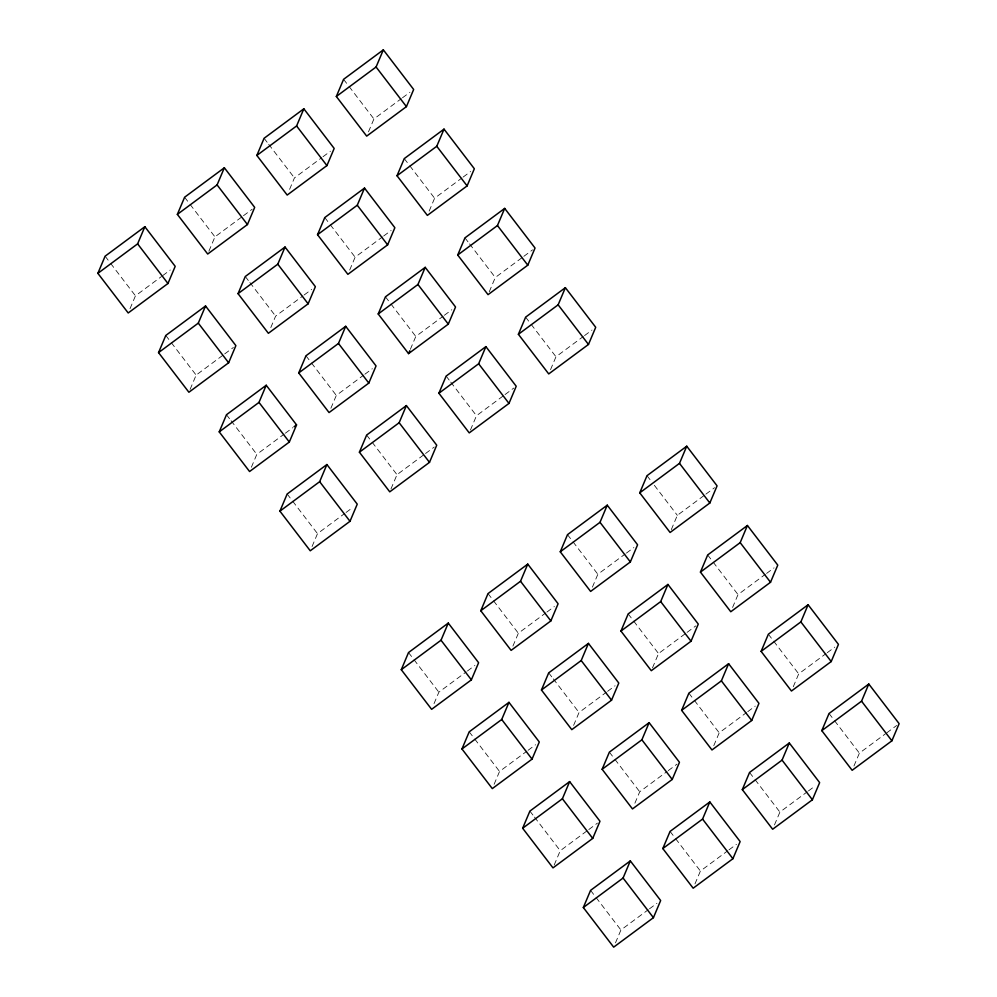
<?xml version="1.0" encoding="UTF-8"?>
<svg xmlns="http://www.w3.org/2000/svg" width="997" height="997" viewBox="0 0 997 997"><rect width="100%" height="100%" fill="white"/><g stroke="black" fill="none" stroke-linecap="round" stroke-linejoin="round"><path stroke-width="0.75" stroke-dasharray="4.99 3.74" d="M130.021 308.684L135.455 295.822L161.539 276.481M208.909 251.157L214.941 236.875L242.271 216.598M190.103 389.391L196.135 375.096L223.465 354.832M289.604 189.355L294.439 177.915L321.757 157.651M270.798 327.577L275.621 316.136L302.951 295.872M368.491 131.828L373.925 118.967L401.255 98.703M251.381 467.232L256.815 454.37L284.145 434.106M349.685 270.05L355.119 257.189L382.437 236.925M330.879 408.272L336.313 395.41L363.631 375.146M429.171 211.102L434.605 198.241L461.935 177.965M312.073 546.506L317.507 533.644L344.825 513.38M410.365 349.324L415.799 336.463L443.129 316.199M390.961 488.979L396.993 474.684L424.311 454.42M489.253 291.797L495.285 277.502L522.615 257.238M470.447 430.019L476.479 415.737L503.809 395.473M550.543 369.638L555.977 356.776L583.295 336.512M434.031 703.62L438.867 692.18L466.197 671.916M512.919 646.093L518.353 633.232L545.683 612.968M494.113 784.315L499.547 771.454L526.877 751.19M592.417 587.133L597.851 574.272L625.169 554.008M573.611 725.367L579.045 712.506L606.363 692.242M671.305 529.619L677.337 515.324L704.667 495.06M554.195 865.022L560.239 850.728L587.557 830.464M652.499 667.84L658.531 653.546L685.861 633.282M634.89 803.208L639.725 791.78L667.043 771.516M732.583 607.46L738.017 594.598L765.347 574.334M615.485 942.863L620.919 930.002L648.237 909.738M713.777 745.681L719.211 732.82L746.541 712.556M694.971 883.915L700.405 871.042L727.735 850.777M793.276 686.734L798.709 673.872L826.027 653.608M774.47 824.955L779.903 812.094L807.221 791.83M853.955 766.008L859.389 753.146L885.473 733.792M162.773 275.558L170.225 270.025M243.505 215.688L252.204 209.233M323.003 156.728L330.456 151.208M402.489 97.781L409.941 92.247M224.699 353.91L233.398 347.467M304.197 294.95L311.65 289.429M383.683 236.002L391.136 230.469M463.169 177.055L470.621 171.521M285.379 433.184L292.831 427.651M364.877 374.224L372.33 368.703M444.363 315.276L451.815 309.743M523.861 256.316L532.548 249.873M346.071 512.458L352.277 507.847M425.557 453.498L434.256 447.055M505.055 394.55L513.742 388.095M584.541 335.59L591.994 330.069M467.431 670.993L474.884 665.473M546.929 612.046L554.382 606.512M626.415 553.086L633.868 547.565M705.901 494.138L714.6 487.695M528.111 750.267L535.563 744.747M607.609 691.32L615.062 685.786M687.095 632.36L695.794 625.917M766.593 573.412L774.046 567.879M588.803 829.541L597.49 823.098M668.289 770.594L676.988 764.138M747.787 711.634L755.24 706.113M827.273 652.686L834.726 647.153M649.483 908.815L656.936 903.282M728.969 849.855L736.422 844.334M808.467 790.908L814.674 786.297M886.719 732.87L896.652 725.504M343.579 79.324L348.177 85.331M349.1 86.527L373.925 118.967M404.271 158.598L408.857 164.605M409.779 165.801L434.605 198.241M464.951 237.872L468.627 242.67M469.55 243.879L495.285 277.502M525.631 317.146L530.23 323.153M531.152 324.349L555.977 356.776M647.003 475.694L650.68 480.492M654.356 485.302L677.337 515.324M707.683 554.955L712.282 560.962M713.191 562.171L738.017 594.598M768.363 634.229L798.709 673.872M829.043 713.503L833.642 719.51M834.564 720.706L859.389 753.146M264.093 138.284L267.769 143.082M268.692 144.291L294.439 177.915M324.773 217.558L329.371 223.552M330.294 224.761L355.119 257.189M385.453 296.819L390.051 302.826M390.974 304.035L415.799 336.463M446.145 376.093L449.821 380.904M450.744 382.1L476.479 415.737M567.505 534.641L572.104 540.648M573.026 541.845L597.851 574.272M628.185 613.915L632.783 619.922M633.706 621.119L658.531 653.546M688.877 693.189L693.476 699.196M694.386 700.393L719.211 732.82M749.557 772.463L754.156 778.458M755.078 779.666L779.903 812.094M184.607 197.232L189.193 203.238M190.115 204.435L214.941 236.875M245.287 276.505L248.963 281.316M249.886 282.512L275.621 316.136M305.967 355.779L310.565 361.786M311.488 362.983L336.313 395.41M366.647 435.053L371.245 441.06M372.168 442.257L396.993 474.684M488.019 593.589L492.618 599.596M493.527 600.805L518.353 633.232M548.699 672.863L552.375 677.673M553.298 678.87L579.045 712.506M609.379 752.137L613.978 758.144M614.9 759.34L639.725 791.78M670.071 831.411L674.657 837.418M675.58 838.614L700.405 871.042M105.109 256.192L109.707 262.199M110.63 263.395L135.455 295.822M165.789 335.453L170.387 341.46M171.31 342.669L196.135 375.096M226.481 414.727L230.157 419.538M231.08 420.734L256.815 454.37M287.161 494.001L291.76 500.008M292.682 501.204L317.507 533.644M408.521 652.549L413.119 658.556M414.042 659.752L438.867 692.18M469.213 731.823L473.812 737.83M474.722 739.026L499.547 771.454M529.893 811.097L533.569 815.895M534.492 817.104L560.239 850.728M590.573 890.371L595.172 896.365M596.094 897.574L620.919 930.002"/><path stroke-width="1.5" d="M97.868 273.34L105.109 256.192L144.852 226.705L175.198 266.349L167.957 283.497L128.202 312.971L97.868 273.34L137.611 243.854L144.852 226.705M177.354 214.38L184.607 197.232L224.35 167.758L254.684 207.388L247.443 224.537L207.7 254.023L177.354 214.38L217.097 184.906L224.35 167.758M158.548 352.614L165.789 335.453L205.544 305.979L235.878 345.623L228.637 362.771L188.894 392.245L158.548 352.614L198.291 323.128L205.544 305.979M256.852 155.432L264.093 138.284L303.836 108.798L334.182 148.441L326.929 165.589L287.186 195.063L256.852 155.432L296.595 125.958L303.836 108.798M238.046 293.654L245.287 276.505L285.03 247.032L315.376 286.662L308.123 303.811L268.38 333.297L238.046 293.654L277.789 264.18L285.03 247.032M336.338 96.472L343.579 79.324L383.334 49.85L413.668 89.481L406.427 106.629L366.684 136.115L336.338 96.472L376.081 66.998L383.334 49.85M219.228 431.875L226.481 414.727L266.224 385.253L296.558 424.896L289.317 442.045L249.574 471.519L219.228 431.875L258.983 402.402L266.224 385.253M317.532 234.706L324.773 217.558L364.516 188.072L394.862 227.715L387.621 244.863L347.878 274.337L317.532 234.706L357.275 205.22L364.516 188.072M298.726 372.928L305.967 355.779L345.71 326.306L376.056 365.936L368.815 383.085L329.06 412.559L298.726 372.928L338.469 343.454L345.71 326.306M397.018 175.746L404.271 158.598L444.014 129.124L474.348 168.755L467.107 185.903L427.364 215.389L397.018 175.746L436.761 146.272L444.014 129.124M279.92 511.149L287.161 494.001L326.904 464.527L357.25 504.158L349.997 521.306L310.254 550.793L279.92 511.149L319.663 481.676L326.904 464.527M378.212 313.968L385.453 296.819L425.208 267.346L455.542 306.989L448.301 324.137L408.558 353.611L378.212 313.968L417.955 284.494L425.208 267.346M359.406 452.202L366.647 435.053L406.39 405.58L436.736 445.21L429.495 462.359L389.752 491.833L359.406 452.202L399.149 422.728L406.39 405.58M408.558 353.611L409.767 350.757M457.71 255.02L464.951 237.872L504.694 208.398L535.04 248.029L527.787 265.177L488.044 294.651L457.71 255.02L497.453 225.546L504.694 208.398M438.892 393.242L446.145 376.093L485.888 346.62L516.222 386.25L508.981 403.411L469.238 432.885L438.892 393.242L478.647 363.768L485.888 346.62M518.39 334.294L525.631 317.146L565.374 287.672L595.72 327.303L588.479 344.451L548.724 373.925L518.39 334.294L558.133 304.82L565.374 287.672M401.28 669.697L408.521 652.549L448.276 623.075L478.61 662.706L471.369 679.854L431.626 709.328L401.28 669.697L441.023 640.224L448.276 623.075M480.778 610.75L488.019 593.589L527.762 564.115L558.108 603.758L550.855 620.907L511.112 650.38L480.778 610.75L520.521 581.263L527.762 564.115M461.96 748.971L469.213 731.823L508.956 702.349L539.29 741.98L532.049 759.128L492.306 788.602L461.96 748.971L501.715 719.498L508.956 702.349M560.264 551.79L567.505 534.641L607.248 505.167L637.594 544.798L630.353 561.947L590.61 591.42L560.264 551.79L600.007 522.316L607.248 505.167M541.458 690.011L548.699 672.863L588.442 643.389L618.788 683.032L611.547 700.181L571.792 729.654L541.458 690.011L581.201 660.537L588.442 643.389M639.75 492.842L647.003 475.694L686.746 446.207L717.08 485.851L709.839 502.999L670.096 532.473L639.75 492.842L679.493 463.356L686.746 446.207M522.652 828.245L529.893 811.097L569.636 781.611L599.982 821.254L592.729 838.402L552.986 867.876L522.652 828.245L562.395 798.759L569.636 781.611M620.944 631.064L628.185 613.915L667.94 584.441L698.274 624.072L691.033 641.221L651.29 670.694L620.944 631.064L660.687 601.59L667.94 584.441M602.138 769.285L609.379 752.137L649.122 722.663L679.468 762.294L672.227 779.442L632.484 808.928L602.138 769.285L641.881 739.811L649.122 722.663M700.442 572.104L707.683 554.955L747.426 525.481L777.772 565.125L770.519 582.273L730.776 611.747L700.442 572.104L740.185 542.63L747.426 525.481M583.332 907.519L590.573 890.371L630.316 860.885L660.662 900.528L653.421 917.676L613.666 947.15L583.332 907.519L623.075 878.033L630.316 860.885M681.624 710.338L688.877 693.189L728.62 663.703L758.954 703.346L751.713 720.495L711.97 749.968L681.624 710.338L721.379 680.864L728.62 663.703M662.818 848.559L670.071 831.411L709.814 801.937L740.148 841.568L732.907 858.716L693.164 888.202L662.818 848.559L702.561 819.085L709.814 801.937M761.122 651.377L768.363 634.229L808.106 604.755L838.452 644.386L831.211 661.547L791.456 691.021L761.122 651.377L800.865 621.904L808.106 604.755M742.316 789.612L749.557 772.463L789.3 742.977L819.646 782.62L812.393 799.768L772.65 829.242L742.316 789.612L782.059 760.125L789.3 742.977M821.802 730.651L829.043 713.503L868.798 684.029L899.132 723.66L891.891 740.808L852.148 770.295L821.802 730.651L861.545 701.178L868.798 684.029M294.078 426.728L296.558 424.896M376.081 66.998L406.427 106.629M436.761 146.272L467.107 185.903M497.453 225.546L527.787 265.177M558.133 304.82L588.479 344.451M679.493 463.356L709.839 502.999M740.185 542.63L770.519 582.273M800.865 621.904L831.211 661.547M861.545 701.178L891.891 740.808M296.595 125.958L326.929 165.589M357.275 205.22L387.621 244.863M417.955 284.494L448.301 324.137M478.647 363.768L508.981 403.411M600.007 522.316L630.353 561.947M660.687 601.59L691.033 641.221M721.379 680.864L751.713 720.495M782.059 760.125L812.393 799.768M217.097 184.906L247.443 224.537M277.789 264.18L308.123 303.811M338.469 343.454L368.815 383.085M399.149 422.728L429.495 462.359M520.521 581.263L550.855 620.907M581.201 660.537L611.547 700.181M641.881 739.811L672.227 779.442M702.561 819.085L732.907 858.716M137.611 243.854L167.957 283.497M198.291 323.128L228.637 362.771M258.983 402.402L289.317 442.045M319.663 481.676L349.997 521.306M441.023 640.224L471.369 679.854M501.715 719.498L532.049 759.128M562.395 798.759L592.729 838.402M623.075 878.033L653.421 917.676"/></g></svg>
